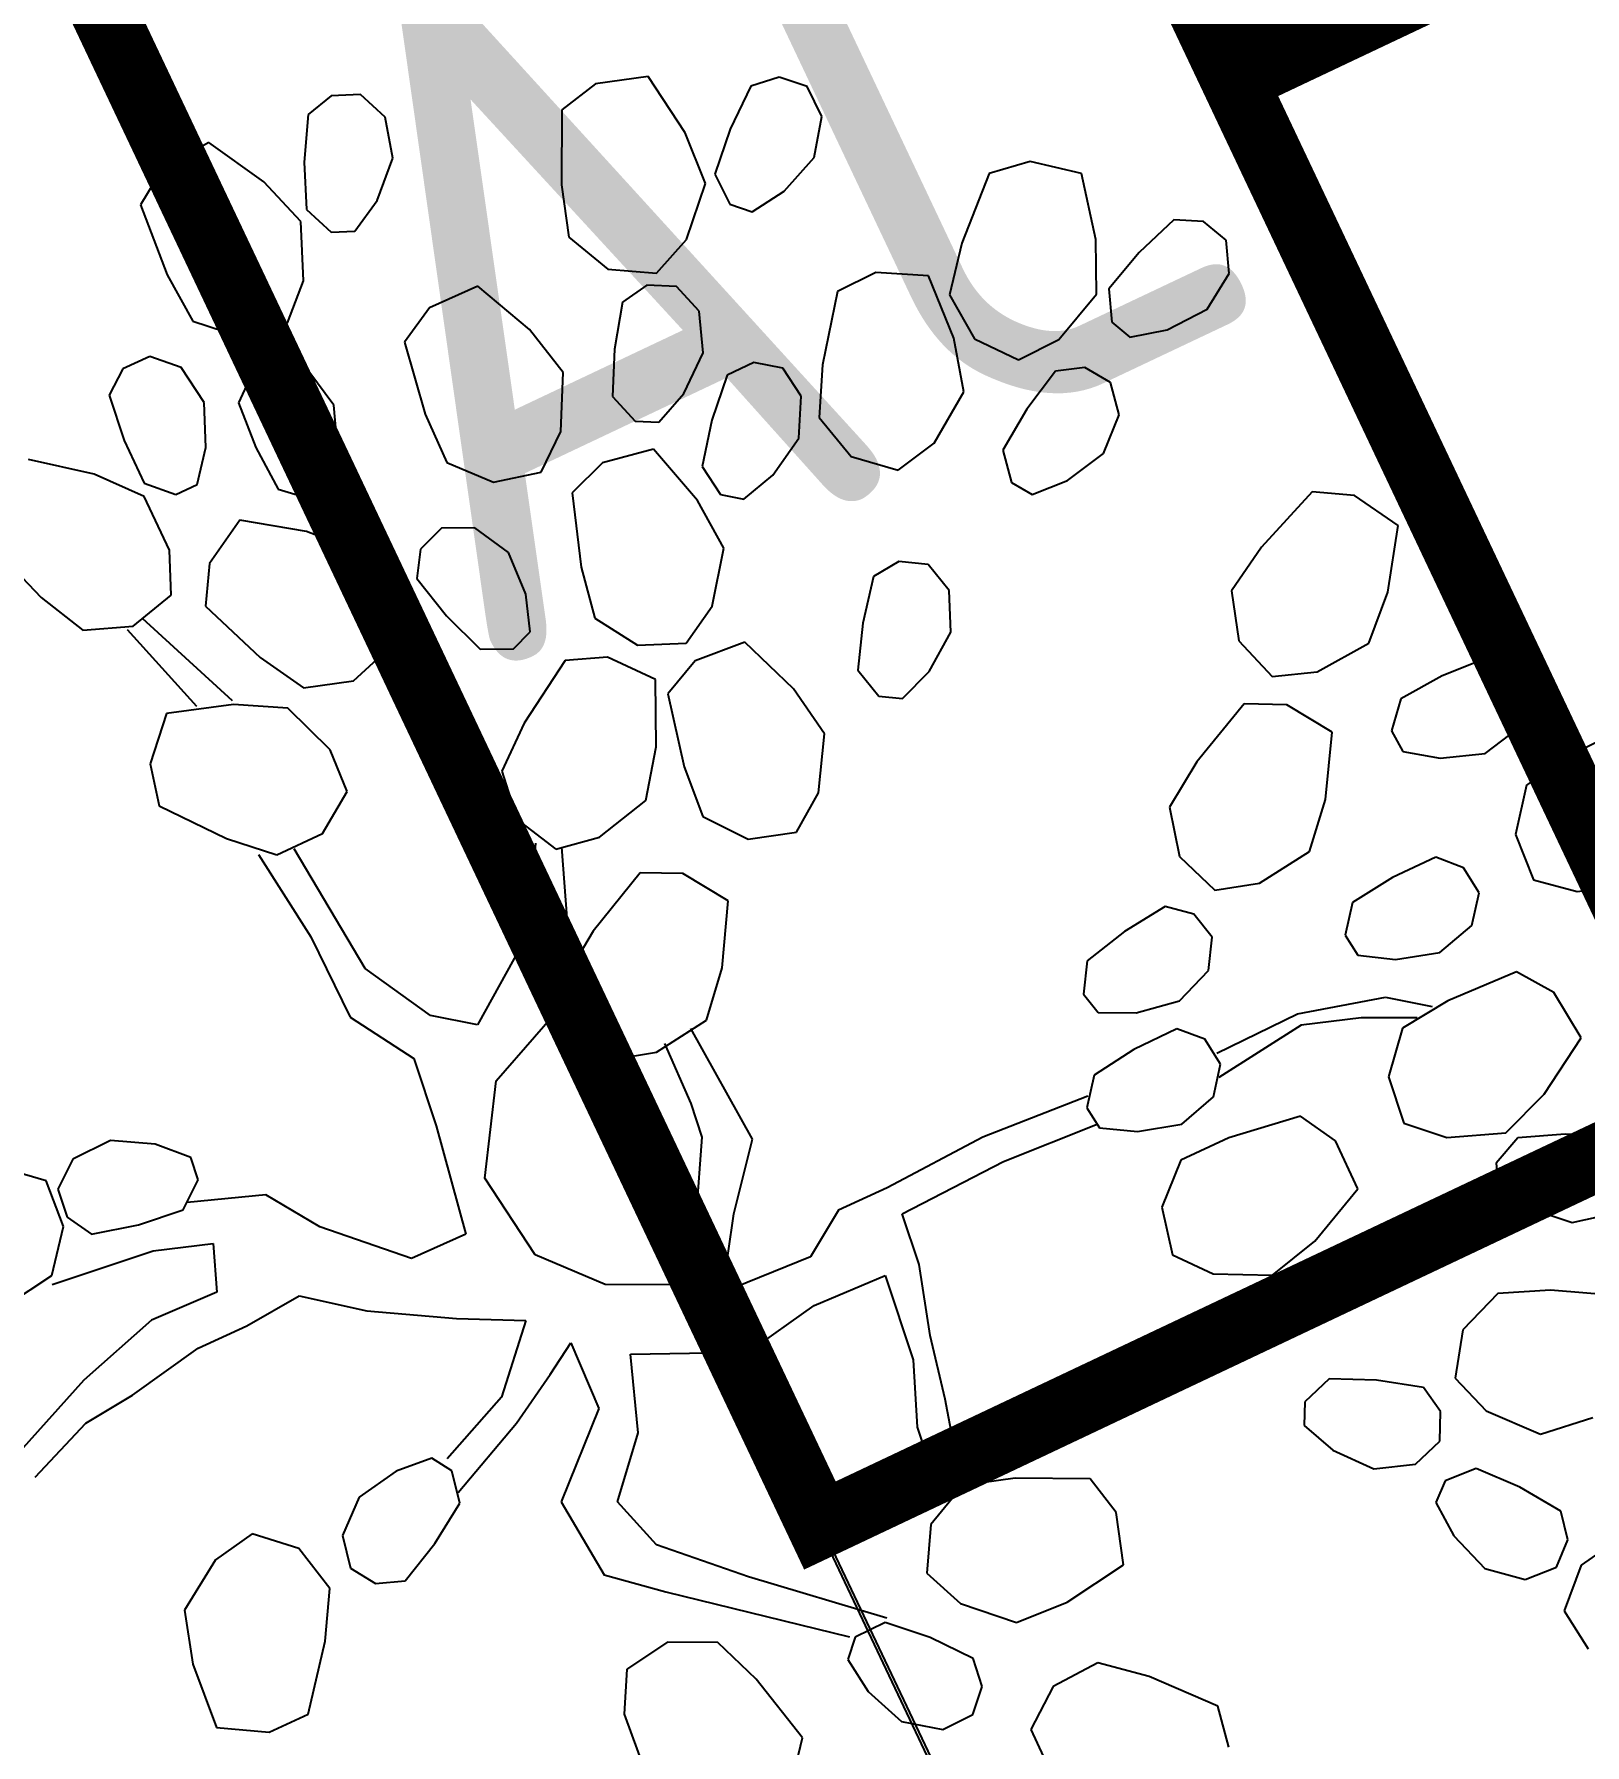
# Model space of a CAD drawing. Extents: x -809667 to 586099, y 3084146 to 3634412.
# Drawn here: x 381290.811 to 381291.748, y 3084300.678 to 3084301.712 of the extents above; entities that cross this region are included whole.
import ezdxf
from ezdxf.enums import TextEntityAlignment as Align

# ---------------------------------------------------------------- set-up
doc = ezdxf.new("R2010")
doc.units = 0
doc.header["$LTSCALE"] = 0.5
doc.header["$PDSIZE"] = 0.2
doc.layers.get('0').update_dxf_attribs({"linetype": 'CONTINUOUS'})
for name, color, linetype in [('EQUIP-箱柜', 3, 'CONTINUOUS'), ('WIRE-动力', 2, 'CONTINUOUS'), ('文字', 7, 'CONTINUOUS')]:
    doc.layers.add(name, color=color, linetype=linetype)
doc.styles.add('_TEL_ATTDEF', font='GBENOR', dxfattribs={"width": 0.8, "height": 3, "bigfont": 'GBCBIG'})
doc.styles.add('_TEL_DIM', font='SIMPLEX', dxfattribs={"width": 0.8, "height": 3.5, "bigfont": 'HZTXT'})

# ---------------------------------------------------------------- blocks, each defined once
blk = doc.blocks.new('紫薇')
at = {"color": 0}
for p, q in [((-76.82613555435091, 470.3658027416095), (-70.17897964641452, 482.3090796833858)), ((-70.17897964641452, 482.3090796833858), (-58.56272962223738, 485.6141877742484)), ((-58.56272962223738, 485.6141877742484), (-47.2853436646983, 481.2838832689449)), ((-21.42326032742858, 460.999291148968), (-5.144238645210862, 483.2220633896068)), ((-5.144238645210862, 483.2220633896068), (16.08761179354042, 479.2110519045964)), ((-47.2853436646983, 481.2838832689449), (-39.67039743904024, 463.3465304756537)), ((16.08761179354042, 479.2110519045964), (29.34938311949372, 467.9063562611118)), ((-74.51915320940316, 453.4312045825645), (-76.82613555435091, 470.3658027416095)), ((-39.67039743904024, 463.3465304756537), (-34.37870237790048, 444.7481514839455)), ((-30.7325297370553, 440.7595801567659), (-21.42326032742858, 460.999291148968)), ((29.34938311949372, 467.9063562611118), (27.99392400309443, 437.3647050680593)), ((-183.8517322102562, 452.2471866318956), (-162.6046768249944, 456.1768588395789)), ((-162.6046768249944, 456.1768588395789), (-146.1547162607312, 450.4262484600767)), ((-191.0036765793338, 425.6444077426568), (-183.8517322102562, 452.2471866318956)), ((-146.1547162607312, 450.4262484600767), (-136.3857272807509, 421.4573585735634)), ((-62.91916915681213, 439.1406891262159), (-74.51915320940316, 453.4312045825645)), ((-34.37870237790048, 444.7481514839455), (-41.02585940342396, 432.8048784742132)), ((-24.11791147012264, 417.5116083836183), (-30.7325297370553, 440.7595801567659)), ((-244.1650143852457, 427.9025964802131), (-234.5271265814081, 435.1807915037498)), ((-234.5271265814081, 435.1807915037498), (-222.4469909407198, 435.2167645031586)), ((-222.4469909407198, 435.2167645031586), (-208.8665458466858, 421.2415170157328)), ((-50.31885999254882, 430.1607918394729), (-62.91916915681213, 439.1406891262159)), ((27.99392400309443, 437.3647050680593), (23.99261562619358, 416.1222386313602)), ((-246.0488934116438, 414.3645927300677), (-244.1650143852457, 427.9025964802131)), ((-41.02585940342396, 432.8048784742132), (-50.31885999254882, 430.1607918394729)), ((-208.8665458466858, 421.2415170157328), (-197.2136777406558, 405.8106258353218)), ((-192.3728848574683, 403.4085433175787), (-191.0036765793338, 425.6444077426568)), ((-136.3857272807509, 421.4573585735634), (-132.4431722536683, 400.2039092322811)), ((-237.7802139855921, 399.4069283762947), (-246.0488934116438, 414.3645927300677)), ((-12.51792853605002, 403.2210968574509), (-24.11791147012264, 417.5116083836183)), ((23.99261562619358, 416.1222386313602), (7.390999815426767, 403.8596742236987)), ((-197.2136777406558, 405.8106258353218), (-199.0975592294708, 392.2726253448054)), ((34.47020547743887, 399.6066592065617), (45.22697879001498, 408.0398302366957)), ((45.22697879001498, 408.0398302366957), (57.21621464099735, 406.5840734420344)), ((57.21621464099735, 406.5840734420344), (65.93356820382178, 398.2211362784728)), ((-221.8012213809416, 390.2718171356246), (-237.7802139855921, 399.4069283762947)), ((-177.8068009559065, 384.1199309723452), (-192.3728848574683, 403.4085433175787)), ((-132.4431722536683, 400.2039092322811), (-143.493968761526, 382.772213104181)), ((7.390999815426767, 403.8596742236987), (-12.51792853605002, 403.2210968574509)), ((30.0329425772652, 383.1017059991136), (34.47020547743887, 399.6066592065617)), ((65.93356820382178, 398.2211362784728), (66.00065600778908, 378.7344349035993)), ((-199.0975592294708, 392.2726253448054), (-206.8078699456528, 386.4500689702109)), ((-105.2900863587856, 369.4774580737576), (-90.96337145101279, 393.006236047484)), ((-90.96337145101279, 393.006236047484), (-69.46700935531408, 390.8185196937993)), ((-206.8078699456528, 386.4500689702109), (-221.8012213809416, 390.2718171356246)), ((-161.8278108146042, 374.9848229931667), (-177.8068009559065, 384.1199309723452)), ((-69.46700935531408, 390.8185196937993), (-55.29041409119964, 380.6846720045432)), ((-14.49844749178737, 381.6149998893961), (-3.304517260752618, 389.4586260756478)), ((-3.304517260752618, 389.4586260756478), (8.589294435456395, 387.361426169984)), ((8.589294435456395, 387.361426169984), (16.84518652409315, 378.5426271026954)), ((-143.493968761526, 382.772213104181), (-161.8278108146042, 374.9848229931667)), ((-55.29041409119964, 380.6846720045432), (-54.03914132341743, 350.1385749811307)), ((-19.81524376478046, 365.3720180271193), (-14.49844749178737, 381.6149998893961)), ((16.84518652409315, 378.5426271026954), (15.86619715858251, 359.080417281948)), ((35.18706845212728, 365.4321432290599), (30.0329425772652, 383.1017059991136)), ((66.00065600778908, 378.7344349035993), (63.66989379748702, 359.538881114684)), ((81.91155225690454, 369.4980435194448), (105.5315966336057, 383.6737853558734)), ((-339.3020910555497, 358.8073815116659), (-320.9093632884324, 370.1470134044066)), ((-320.9093632884324, 370.1470134044066), (-303.4928718125448, 370.727140086703)), ((-303.4928718125448, 370.727140086703), (-283.9187908293679, 347.2434206074104)), ((-167.7692581275478, 367.2326741693541), (-156.4767930861562, 371.5153412586078)), ((-156.4767930861562, 371.5153412586078), (-144.8715091599151, 368.1614843541756)), ((-173.3748178826645, 354.7665502494201), (-167.7692581275478, 367.2326741693541)), ((-144.8715091599151, 368.1614843541756), (-135.7561841830611, 350.9380444576964)), ((-112.8413196848705, 348.5182769531384), (-105.2900863587856, 369.4774580737576)), ((-15.61699080653489, 347.45127211418), (-19.81524376478046, 365.3720180271193)), ((43.32173170894384, 352.2703196471557), (35.18706845212728, 365.4321432290599)), ((65.48505007382482, 354.4488434074447), (81.91155225690454, 369.4980435194448)), ((-336.3610483948141, 331.4174486706033), (-339.3020910555497, 358.8073815116659)), ((15.86619715858251, 359.080417281948), (12.50844241119921, 340.0376438284293)), ((63.66989379748702, 359.538881114684), (52.91312097758055, 351.1057141413912)), ((131.3923153551295, 356.1855323286727), (118.3047832641751, 328.5568112088367)), ((-169.6335848467425, 338.0900410888717), (-173.3748178826645, 354.7665502494201)), ((-135.7561841830611, 350.9380444576964), (-128.8993529807776, 332.8580664815381)), ((-54.03914132341743, 350.1385749811307), (-56.21628547739238, 328.6324620740488)), ((52.91312097758055, 351.1057141413912), (43.32173170894384, 352.2703196471557)), ((62.57159755751491, 330.4544032001868), (65.48505007382482, 354.4488434074447)), ((-283.9187908293679, 347.2434206074104), (-272.5648363009095, 328.8493844652548)), ((-266.8709667399526, 338.9394536176696), (-246.8202009098604, 346.9921845709905)), ((-246.8202009098604, 346.9921845709905), (-229.5580153660849, 344.607300392352)), ((-229.5580153660849, 344.607300392352), (-214.2545892521739, 318.1415701722726)), ((-104.2702814061195, 325.9183063944802), (-112.8413196848705, 348.5182769531384)), ((-8.200537050142884, 333.8717816965654), (-15.61699080653489, 347.45127211418)), ((-268.6222744490951, 311.4477989887819), (-266.8709667399526, 338.9394536176696)), ((-156.858377774246, 324.8396619902924), (-169.6335848467425, 338.0900410888717)), ((12.50844241119921, 340.0376438284293), (1.314512889832258, 332.1940216692165)), ((-380.3903960091993, 324.5873781023547), (-369.1389999436215, 328.9847702505067)), ((-369.1389999436215, 328.9847702505067), (-351.4271703427657, 320.8590626837686)), ((-329.6052763769403, 310.1885075187311), (-336.3610483948141, 331.4174486706033)), ((-272.5648363009095, 328.8493844652548), (-276.57234220393, 308.6028037695214)), ((-128.8993529807776, 332.8580664815381), (-134.5049141841009, 320.3919463837519)), ((-56.21628547739238, 328.6324620740488), (-71.71291931346059, 315.0002035247162)), ((1.314512889832258, 332.1940216692165), (-8.200537050142884, 333.8717816965654)), ((7.087705814279616, 320.0177932968363), (31.43460488505661, 332.9052545903251)), ((31.43460488505661, 332.9052545903251), (48.78583101835102, 320.0283513208851)), ((67.72572392597795, 312.7848444869742), (62.57159755751491, 330.4544032001868)), ((118.3047832641751, 328.5568112088367), (106.3826288459823, 310.5258632833138)), ((-386.7482714392245, 314.3190567130223), (-380.3903960091993, 324.5873781023547)), ((-201.9994309814647, 308.6403807112947), (-198.4661686588079, 321.8442666204646)), ((-198.4661686588079, 321.8442666204646), (-188.0069261863828, 327.8829130781814)), ((-188.0069261863828, 327.8829130781814), (-176.0139311570674, 326.4341062000021)), ((-176.0139311570674, 326.4341062000021), (-164.2538131903857, 310.8959062816575)), ((-143.5388867715374, 316.9658125033602), (-156.858377774246, 324.8396619902924)), ((-91.49507578276098, 312.6679311161861), (-104.2702814061195, 325.9183063944802)), ((-383.6144452830777, 301.0147085757926), (-386.7482714392245, 314.3190567130223)), ((-351.4271703427657, 320.8590626837686), (-334.9869135990739, 310.6796866720542)), ((-214.2545892521739, 318.1415701722726), (-206.1879656529054, 298.0870835715905)), ((-134.5049141841009, 320.3919463837519), (-143.5388867715374, 316.9658125033602)), ((-71.71291931346059, 315.0002035247162), (-91.49507578276098, 312.6679311161861)), ((-10.12290578149259, 305.8720078309998), (7.087705814279616, 320.0177932968363)), ((48.78583101835102, 320.0283513208851), (55.78256525378674, 304.0685132155195)), ((-334.9869135990739, 310.6796866720542), (-331.8530909176916, 297.3753406861797)), ((-309.0549571858719, 297.464288582094), (-329.6052763769403, 310.1885075187311)), ((-276.57234220393, 308.6028037695214), (-290.855010997504, 294.7183311013505)), ((-265.5683423643932, 289.3801326686516), (-268.6222744490951, 311.4477989887819)), ((-195.6315457364544, 292.7799639487639), (-201.9994309814647, 308.6403807112947)), ((-164.2538131903857, 310.8959062816575), (-154.5855437256396, 294.149972348474)), ((-138.0354296527803, 307.1915723523125), (-116.4665054176003, 308.4804453300312)), ((-116.4665054176003, 308.4804453300312), (-100.8479098500684, 300.751914110966)), ((57.57177859265357, 263.8888908075169), (81.74245021026582, 307.3671524031088)), ((86.3258146038279, 305.656742640771), (67.72572392597795, 312.7848444869742)), ((106.3826288459823, 310.5258632833138), (86.3258146038279, 305.656742640771)), ((-370.5007997509092, 290.0540934810415), (-383.6144452830777, 301.0147085757926)), ((-148.4023359529674, 281.669319187291), (-138.0354296527803, 307.1915723523125)), ((-100.8479098500684, 300.751914110966), (-94.71290218830109, 270.8020992884412)), ((-58.61885228008032, 299.7320760348812), (-45.61028755735606, 303.927763058804)), ((-45.61028755735606, 303.927763058804), (-34.86304506659508, 298.4179733181372)), ((-14.32009886112064, 282.0685430252925), (-10.12290578149259, 305.8720078309998)), ((55.78256525378674, 304.0685132155195), (41.23088390100747, 277.1821170868352)), ((72.0741807455197, 266.3043487975374), (88.99365128669888, 304.9516914514825)), ((-331.8530909176916, 297.3753406861797), (-336.939391573891, 289.1606830721721)), ((-290.855010997504, 294.7183311013505), (-309.0549571858719, 297.464288582094)), ((-206.1879656529054, 298.0870835715905), (-213.5743270264938, 278.8146732645109)), ((-154.5855437256396, 294.149972348474), (-158.1188080925494, 280.9460899783298)), ((-68.4871411640197, 285.7778774937615), (-58.61885228008032, 299.7320760348812)), ((-34.86304506659508, 298.4179733181372), (-29.57332575693727, 287.5575018385425)), ((-352.3008500877768, 287.3081338508055), (-370.5007997509092, 290.0540934810415)), ((-336.939391573891, 289.1606830721721), (-352.3008500877768, 287.3081338508055)), ((-247.476334867999, 273.3520126538351), (-265.5683423643932, 289.3801326686516)), ((-180.8962639570236, 281.7504611080512), (-195.6315457364544, 292.7799639487639)), ((-29.57332575693727, 287.5575018385425), (-36.24540842138231, 269.2485055746511)), ((-323.59782031551, 274.1657094759867), (-315.5890937345102, 283.2056930316612)), ((-315.5890937345102, 283.2056930316612), (-303.7545101335272, 285.6292445855215)), ((-303.7545101335272, 285.6292445855215), (-287.679159084335, 274.6147486837581)), ((-166.4862025836483, 276.1151725174859), (-180.8962639570236, 281.7504611080512)), ((-158.1188080925494, 280.9460899783298), (-166.4862025836483, 276.1151725174859)), ((-152.4936937009916, 259.7702509472147), (-148.4023359529674, 281.669319187291)), ((-69.75763739272952, 267.4158432567492), (-68.4871411640197, 285.7778774937615)), ((-10.12184519320726, 264.1478011356667), (-14.32009886112064, 282.0685430252925)), ((-322.7680003270507, 260.5224714251235), (-323.59782031551, 274.1657094759867)), ((-287.679159084335, 274.6147486837581), (-273.2055518645793, 261.7922515878454)), ((-230.0066956402734, 267.5563221024349), (-247.476334867999, 273.3520126538351)), ((-213.5743270264938, 278.8146732645109), (-230.0066956402734, 267.5563221024349)), ((41.23088390100747, 277.1821170868352), (28.35807629674673, 259.8171041766182)), ((-94.71290218830109, 270.8020992884412), (-93.41202977951616, 249.2252464136109)), ((-66.67330093495548, 252.2536133779213), (-69.75763739272952, 267.4158432567492)), ((-36.24540842138231, 269.2485055746511), (-45.06694355700165, 252.0414647022262)), ((57.67293766606599, 262.3285336820409), (84.73681822419167, 267.4670667489991)), ((84.73681822419167, 267.4670667489991), (97.52164419554174, 250.0478844745085)), ((-311.7053427565843, 247.4947935873643), (-322.7680003270507, 260.5224714251235)), ((-273.2055518645793, 261.7922515878454), (-272.3757349345833, 248.1490162471309)), ((-140.4083578921854, 238.8378352997825), (-152.4936937009916, 259.7702509472147)), ((8.068818562664092, 256.0315851913765), (-10.12184519320726, 264.1478011356667)), ((28.35807629674673, 259.8171041766182), (8.068818562664092, 256.0315851913765)), ((37.05740179214627, 253.8841225961223), (57.67293766606599, 262.3285336820409)), ((-58.07550641521811, 247.8457813160494), (-66.67330093495548, 252.2536133779213)), ((-45.06694355700165, 252.0414647022262), (-58.07550641521811, 247.8457813160494)), ((26.03048380464315, 232.3753233244643), (37.05740179214627, 253.8841225961223)), ((-294.2357004685327, 241.6991003258154), (-311.7053427565843, 247.4947935873643)), ((-272.3757349345833, 248.1490162471309), (-278.7827165927738, 240.9170289607719)), ((-93.41202977951616, 249.2252464136109), (-106.5212182225659, 233.2836871491745)), ((97.52164419554174, 250.0478844745085), (99.50328829605132, 232.7347735771909)), ((-278.7827165927738, 240.9170289607719), (-294.2357004685327, 241.6991003258154)), ((-125.6730781560764, 227.8083359980956), (-140.4083578921854, 238.8378352997825)), ((-229.5332393599674, 227.1382257761434), (-218.5247161881998, 232.1054605925456)), ((-218.5247161881998, 232.1054605925456), (-206.7355716275051, 229.4697364708409)), ((-106.5212182225659, 233.2836871491745), (-125.6730781560764, 227.8083359980956)), ((-109.1079939492047, 217.6772788548842), (-93.41371097508818, 232.5288500888273)), ((-93.41371097508818, 232.5288500888273), (-76.48136852309108, 236.6478914050385)), ((-76.48136852309108, 236.6478914050385), (-52.53031011484563, 217.6485090991482)), ((24.75998944044113, 214.0132927233353), (26.03048380464315, 232.3753233244643)), ((99.50328829605132, 232.7347735771909), (77.6731929378584, 211.3320479663089)), ((-234.3636265955865, 214.3517522634938), (-229.5332393599674, 227.1382257761434)), ((-206.7355716275051, 229.4697364708409), (-196.5809974335134, 212.8378197373822)), ((-161.2672714358196, 196.2742251371965), (-148.4106848333031, 220.6374419583008)), ((-148.4106848333031, 220.6374419583008), (-126.8206111220643, 219.7723388960585)), ((-126.8206111220643, 219.7723388960585), (-112.0491410754621, 210.5271025570109)), ((-100.6441168058664, 191.4623797191307), (-109.1079939492047, 217.6772788548842)), ((-52.53031011484563, 217.6485090991482), (-37.6644503492862, 201.9558655200526)), ((-229.6065723448992, 197.9361128518358), (-234.3636265955865, 214.3517522634938)), ((-196.5809974335134, 212.8378197373822), (-188.6281283535063, 195.2124513396993)), ((-112.0491410754621, 210.5271025570109), (-108.9266582122073, 180.1152655901387)), ((39.75019639823586, 200.8958652121946), (24.75998944044113, 214.0132927233353)), ((77.6731929378584, 211.3320479663089), (60.25386064685881, 198.5328405061737)), ((-403.6075854990631, 198.923899221234), (-387.5767567930743, 205.7564136413857)), ((-387.5767567930743, 205.7564136413857), (-360.841171907261, 190.9294710131362)), ((-416.6619458459318, 181.7057877657935), (-403.6075854990631, 198.923899221234)), ((-216.042697337456, 185.4942578142509), (-229.6065723448992, 197.9361128518358)), ((-167.5187413757667, 174.8913459675387), (-161.2672714358196, 196.2742251371965)), ((-37.6644503492862, 201.9558655200526), (-37.45963453687727, 181.3174987277016)), ((60.25386064685881, 198.5328405061737), (39.75019639823586, 200.8958652121946)), ((40.65231213904917, 143.1159439021721), (52.73764590360224, 198.6714984113351)), ((67.24004805646837, 201.0869564032182), (57.57177859265357, 162.4396137474105)), ((-360.841171907261, 190.9294710131362), (-343.6092323521152, 177.8790645739064)), ((-188.6281283535063, 195.2124513396993), (-193.4585172701627, 182.4259815523401)), ((-89.70182894542813, 172.0568461166695), (-100.6441168058664, 191.4623797191307)), ((-404.0251202629879, 157.2278631767258), (-416.6619458459318, 181.7057877657935)), ((-202.2653363468125, 178.4521934567019), (-216.042697337456, 185.4942578142509)), ((-193.4585172701627, 182.4259815523401), (-202.2653363468125, 178.4521934567019)), ((-343.6092323521152, 177.8790645739064), (-340.0322117703035, 157.5520122265443)), ((-157.5776558648795, 152.8596373340115), (-167.5187413757667, 174.8913459675387)), ((-108.9266582122073, 180.1152655901387), (-109.7806109068915, 158.5161078805104)), ((-37.45963453687727, 181.3174987277016), (-48.61132253613323, 164.8125581359491)), ((-66.98882718756795, 163.7899895468727), (-89.70182894542813, 172.0568461166695)), ((-41.52796809002757, 169.6859906809404), (-27.02556593716145, 135.8695669686422)), ((-48.61132253613323, 164.8125581359491), (-66.98882718756795, 163.7899895468727)), ((-36.69383540190756, 106.8840592382476), (-51.19623755477369, 164.8550717392936)), ((57.57177859265357, 162.4396137474105), (52.73764590360224, 126.2077290834859)), ((-390.0567723950371, 139.8729314329103), (-404.0251202629879, 157.2278631767258)), ((-340.0322117703035, 157.5520122265443), (-348.3347537415102, 139.4456319706514)), ((-109.7806109068915, 158.5161078805104), (-124.411923575215, 143.9590194681659)), ((-144.0137825384736, 140.4177860198542), (-157.5776558648795, 152.8596373340115)), ((-366.2976523935795, 135.4315821779892), (-390.0567723950371, 139.8729314329103)), ((-124.411923575215, 143.9590194681659), (-144.0137825384736, 140.4177860198542)), ((-94.64350673276931, 138.9528410220519), (-78.2054289681837, 144.737330772914)), ((-78.2054289681837, 144.737330772914), (-52.48166116606444, 128.2171159749851)), ((21.31577321048826, 116.5458941617981), (40.65231213904917, 143.1159439021721)), ((-348.3347537415102, 139.4456319706514), (-366.2976523935795, 135.4315821779892)), ((-108.7810623226687, 122.6124246204272), (-94.64350673276931, 138.9528410220519)), ((-27.02556593716145, 135.8695669686422), (4.396306755952537, 106.8840592382476)), ((-364.4196800515056, 110.0649350276217), (-350.4078992996365, 126.5133296707645)), ((-350.4078992996365, 126.5133296707645), (-334.0146821532398, 132.4237572262064)), ((-334.0146821532398, 132.4237572262064), (-308.1649331897497, 116.1013736566529)), ((-52.48166116606444, 128.2171159749851), (-36.12719046883285, 114.0826143110171)), ((52.73764590360224, 126.2077290834859), (33.40111106261611, 102.0531402947381)), ((-442.6139540327713, 110.7991854036227), (-433.7108609257266, 118.9641045248136)), ((-433.7108609257266, 118.9641045248136), (-414.2597275506705, 117.7853587111458)), ((-97.7490830309689, 97.3705232301727), (-108.7810623226687, 122.6124246204272)), ((-414.2597275506705, 117.7853587111458), (-395.2524299426004, 114.2322790054604)), ((-395.2524299426004, 114.2322790054604), (-387.5241432087496, 102.9584131715819)), ((-308.1649331897497, 116.1013736566529), (-291.7025080909953, 102.0927545623854)), ((-36.12719046883285, 114.0826143110171), (-33.86847469303757, 93.56719726789743)), ((4.396306755952537, 106.8840592382476), (21.31577321048826, 116.5458941617981)), ((191.5703791044652, 101.959845087491), (206.7185329897329, 112.4150714175776)), ((-444.8331507826224, 98.92753135133535), (-442.6139540327713, 110.7991854036227)), ((-353.1943770702928, 84.9084105072543), (-364.4196800515056, 110.0649350276217)), ((4.396306755952537, 82.729467487894), (-36.69383540190756, 106.8840592382476)), ((144.5861915107816, 102.0531402947381), (161.5056620510295, 109.2995172282681)), ((161.5056620510295, 109.2995172282681), (178.4251285046339, 106.8840592382476)), ((178.4251285046339, 106.8840592382476), (188.09339796938, 97.2222213530913)), ((-437.104860031046, 87.65366476494819), (-444.8331507826224, 98.92753135133535)), ((-387.5241432087496, 102.9584131715819), (-389.2995007168502, 93.46108934748918)), ((-291.7025080909953, 102.0927545623854), (-289.2864706246182, 81.59526943881065)), ((33.40111106261611, 102.0531402947381), (33.40111106261611, 73.06763256434351)), ((132.5008577452973, 92.39130537305027), (144.5861915107816, 102.0531402947381)), ((190.6610024739057, 82.06144707929343), (191.5703791044652, 101.959845087491)), ((-389.2995007168502, 93.46108934748918), (-402.9544162172824, 86.18443977553397)), ((-84.92900266405195, 79.15092012379318), (-97.7490830309689, 97.3705232301727)), ((-33.86847469303757, 93.56719726789743), (-43.32138605695218, 76.03392387460917)), ((132.5008577452973, 82.72947044949979), (132.5008577452973, 92.39130537305027)), ((188.09339796938, 97.2222213530913), (188.09339796938, 85.1449284395203)), ((-420.9173188870773, 82.17039073538035), (-437.104860031046, 87.65366476494819)), ((-402.9544162172824, 86.18443977553397), (-420.9173188870773, 82.17039073538035)), ((-340.2348986128345, 66.78769539762288), (-353.1943770702928, 84.9084105072543)), ((188.09339796938, 85.1449284395203), (180.842196892947, 75.48309351596981)), ((-289.2864706246182, 81.59526943881065), (-298.6045937659219, 63.98999209795147)), ((-87.452242936939, 27.17391297686845), (-77.7839734731242, 77.89855150599033)), ((-61.5057538067922, 73.18662809487432), (-84.92900266405195, 79.15092012379318)), ((21.31577321048826, 46.49758578557521), (4.396306755952537, 82.729467487894)), ((142.1691231224686, 73.06763256434351), (132.5008577452973, 82.72947044949979)), ((201.5973409255967, 64.55771505925804), (190.6610024739057, 82.06144707929343)), ((-483.9970516460016, 74.67645559739321), (-453.7107517430559, 70.5087505793199)), ((-453.7107517430559, 70.5087505793199), (-432.9280960829929, 64.56450354959816)), ((-65.69863970763981, 75.48309055436403), (-68.11570400837809, 48.91304377559572)), ((-43.32138605695218, 76.03392387460917), (-61.5057538067922, 73.18662809487432)), ((33.40111106261611, 73.06763256434351), (35.81817536335438, 27.17391297686845)), ((108.3301902152598, 68.23671658430248), (139.7520588217303, 75.48309055436403)), ((161.5056620510295, 73.06763256434351), (142.1691231224686, 73.06763256434351)), ((180.842196892947, 75.48309351596981), (161.5056620510295, 73.06763256434351)), ((-432.9280960829929, 64.56450354959816), (-422.2496454669163, 46.90226060431451)), ((-316.7665827842429, 61.00327506195754), (-340.2348986128345, 66.78769539762288)), ((-298.6045937659219, 63.98999209795147), (-316.7665827842429, 61.00327506195754)), ((-287.37996932026, 57.44102116022259), (-277.2615270121023, 64.04011930990964)), ((-277.2615270121023, 64.04011930990964), (-258.2649916084483, 59.69642572384328)), ((91.41071967408061, 48.91304377559572), (108.3301902152598, 68.23671658430248)), ((222.4649403057992, 58.91890799347311), (201.5973409255967, 64.55771505925804)), ((-291.5106467744336, 46.09207812976092), (-287.37996932026, 57.44102116022259)), ((-258.2649916084483, 59.69642572384328), (-240.094588666223, 53.08293990883976)), ((159.0885977502912, 60.99033965077251), (134.917926132679, 56.1594207091257)), ((134.917926132679, 56.1594207091257), (139.7520588217303, 36.83574790041894)), ((202.5958042098209, 60.99033965077251), (159.0885977502912, 60.99033965077251)), ((-240.094588666223, 53.08293990883976), (-234.3139342134818, 40.6970406351611)), ((-68.11570400837809, 48.91304377559572), (-68.11570400837809, 34.42028991039842)), ((59.98884698003531, 24.75845498684794), (91.41071967408061, 48.91304377559572)), ((-422.2496454669163, 46.90226060431451), (-423.4507563170046, 27.01933974493295)), ((-397.8208347819746, 40.70876488741487), (-388.4681119872257, 48.35451844427735)), ((-388.4681119872257, 48.35451844427735), (-369.1154040629044, 46.07225480955094)), ((-369.1154040629044, 46.07225480955094), (-350.3407498132437, 41.4447181513533)), ((-285.7299884809181, 33.7061774590984), (-291.5106467744336, 46.09207812976092)), ((11.6475078323856, 10.26570112165064), (21.31577321048826, 46.49758578557521)), ((-400.7111201584339, 28.98241615574807), (-397.8208347819746, 40.70876488741487)), ((-350.3407498132437, 41.4447181513533), (-343.2656558081508, 29.74986836407334)), ((-234.3139342134818, 40.6970406351611), (-237.6184763787314, 31.61788565386087)), ((139.7520588217303, 36.83574790041894), (168.7568631274626, 34.42028991039842)), ((-393.6360221849754, 17.2875653905794), (-400.7111201584339, 28.98241615574807)), ((-343.2656558081508, 29.74986836407334), (-345.5778842512518, 20.3687888039276)), ((-270.657025994733, 25.64959106873721), (-285.7299884809181, 33.7061774590984)), ((-237.6184763787314, 31.61788565386087), (-252.279517502524, 26.67215826082975)), ((-68.11570400837809, 34.42028991039842), (-56.03037024382502, 5.434782178141177)), ((168.7568631274626, 34.42028991039842), (202.5958042098209, 19.92753604520112)), ((-423.4507563170046, 27.01933974493295), (-438.7506184345111, 16.78740234766155)), ((-252.279517502524, 26.67215826082975), (-270.657025994733, 25.64959106873721)), ((-70.53277239669114, 0.6038632364943624), (-87.452242936939, 27.17391297686845)), ((35.81817536335438, 27.17391297686845), (59.98884698003531, 24.75845498684794)), ((108.3301902152598, 24.75845498684794), (84.15951859764755, 10.26570112165064)), ((132.5008577452973, 19.92753604520112), (108.3301902152598, 24.75845498684794)), ((-438.7506184345111, 16.78740234766155), (-462.5097384359688, 12.34605309274048)), ((-377.7862616097555, 10.8932028664276), (-393.6360221849754, 17.2875653905794)), ((-345.5778842512518, 20.3687888039276), (-359.6242686240003, 13.87991892267019)), ((-275.4668412618339, 7.583025715313852), (-266.0557377580553, 15.15680297557265)), ((-266.0557377580553, 15.15680297557265), (-246.721108189784, 12.72613830212504)), ((154.2544609745964, 17.51207805331796), (132.5008577452973, 19.92753604520112)), ((185.6763336686417, 7.850240170024335), (154.2544609745964, 17.51207805331796)), ((202.5958042098209, 19.92753604520112), (236.4347412036732, 0.6038632364943624)), ((-359.6242686240003, 13.87991892267019), (-377.7862616097555, 10.8932028664276)), ((-278.4470026325434, -4.120804526843131), (-275.4668412618339, 7.583025715313852)), ((-246.721108189784, 12.72613830212504), (-227.982507519424, 7.95470427442342)), ((-227.982507519424, 7.95470427442342), (-220.997341118753, -3.794079366140068)), ((-11.6475078323856, -10.26570112165064), (11.6475078323856, 10.26570112165064)), ((84.15951859764755, 10.26570112165064), (50.32057751622051, -4.227052743546665)), ((207.4299368979409, 3.019324188120663), (185.6763336686417, 7.850240170024335)), ((-350.912550078705, 0.6038632364943624), (-367.8320206198841, -9.057971687056124)), ((-314.6565446965396, 5.434782178141177), (-350.912550078705, 0.6038632364943624)), ((-338.8272163132206, -4.227052743546665), (-314.6565446965396, 0.6038632364943624)), ((-278.400539313443, 0.6038632364943624), (-314.6565446965396, 5.434782178141177)), ((-314.6565446965396, 0.6038632364943624), (-275.9834709260613, -9.057971687056124)), ((-222.8079950027168, 0.6038632364943624), (-176.8837242433801, -1.811594753526151)), ((-56.03037024382502, -28.38164153229445), (-70.53277239669114, 0.6038632364943624)), ((-56.03037024382502, 5.434782178141177), (-43.94503647834063, -21.13526460062712)), ((234.0176728162915, -11.47342967707664), (207.4299368979409, 3.019324188120663)), ((-416.7767438646406, -19.31827289890498), (-405.0079836035147, -6.466541334055364)), ((-405.0079836035147, -6.466541334055364), (-374.5337777538225, -8.906316884793341)), ((-360.5808195434511, -11.47342967707664), (-338.8272163132206, -4.227052743546665)), ((-271.4618322700262, -15.86958917696029), (-278.4470026325434, -4.120804526843131)), ((-220.997341118753, -3.794079366140068), (-223.3814703617245, -13.15714413393289)), ((-176.8837242433801, -1.811594753526151), (-133.3765177838504, -9.057971687056124)), ((50.32057751622051, -4.227052743546665), (23.73284159786999, -13.88888766709715)), ((-374.5337777538225, -8.906316884793341), (-353.4468943523243, -13.6598626608029)), ((-353.4468943523243, -13.6598626608029), (-341.7819431144744, -30.68669577967376)), ((-223.3814703617245, -13.15714413393289), (-237.4772220524028, -19.53806339111179)), ((-181.7178569315001, -13.88888766709715), (-222.8079950027168, -11.47342967707664)), ((-135.7935820845887, -21.13526460062712), (-181.7178569315001, -13.88888766709715)), ((-133.3765177838504, -9.057971687056124), (-111.6229104679078, -11.47342967707664)), ((-111.6229104679078, -11.47342967707664), (-94.70344401337206, -25.96618354227394)), ((-43.94503647834063, -21.13526460062712), (-11.6475078323856, -10.26570112165064)), ((23.73284159786999, -13.88888766709715), (43.06937643978745, -40.45893740747124)), ((-421.5396094266325, -40.39420224633068), (-416.7767438646406, -19.31827289890498)), ((-255.6615937631577, -22.38535816315562), (-271.4618322700262, -15.86958917696029)), ((-237.4772220524028, -19.53806339111179), (-255.6615937631577, -22.38535816315562)), ((-135.7935820845887, -42.8743953993544), (-135.7935820845887, -21.13526460062712)), ((-94.70344401337206, -25.96618354227394), (-56.03037024382502, -28.38164153229445)), ((-341.7819431144744, -30.68669577967376), (-341.8511510668322, -50.60574242752045)), ((-313.0313962437212, -48.68119016941637), (-302.7081381222233, -34.64192152675241)), ((-302.7081381222233, -34.64192152675241), (-272.1479953834787, -33.80084918159992)), ((-272.1479953834787, -33.80084918159992), (-250.6730492627248, -36.26652112882584)), ((9.230439445003867, -28.38164153229445), (6.813371056690812, -57.3671492645517)), ((21.31577321048826, -38.04347941745073), (9.230439445003867, -28.38164153229445)), ((-399.9092773897573, -57.45254005957395), (-421.5396094266325, -40.39420224633068)), ((-250.6730492627248, -36.26652112882584), (-237.2500647883862, -51.94477425795048)), ((-12.52316378429532, -40.45893740747124), (-58.44743863120675, -54.95169127453119)), ((-5.271962707862258, -71.859903129749), (-12.52316378429532, -40.45893740747124)), ((40.65231213904917, -52.53623328264803), (21.31577321048826, -38.04347941745073)), ((43.06937643978745, -40.45893740747124), (72.0741807455197, -57.3671492645517)), ((-315.5075085312128, -70.14624442439526), (-313.0313962437212, -48.68119016941637)), ((-130.9594493964687, -71.859903129749), (-135.7935820845887, -42.8743953993544)), ((-121.2911799317226, -42.8743953993544), (-121.2911799317226, -79.10628006327897)), ((-89.86930723767728, -45.2898563509807), (-121.2911799317226, -42.8743953993544)), ((-58.44743863120675, -54.95169127453119), (-89.86930723767728, -45.2898563509807)), ((-341.8511510668322, -50.60574242752045), (-356.5447970665991, -61.6906461706385)), ((-237.2500647883862, -51.94477425795048), (-235.1835821010172, -71.75645915511996)), ((72.0741807455197, -71.859903129749), (40.65231213904917, -52.53623328264803)), ((71.6946700932458, -62.60843380261213), (77.90517786890268, -55.20703884866089)), ((77.90517786890268, -55.20703884866089), (93.37358841858804, -55.57394669856876)), ((93.37358841858804, -55.57394669856876), (110.9925361145288, -60.8985259430483)), ((-380.0131128951907, -67.4750665044412), (-399.9092773897573, -57.45254005957395)), ((-356.5447970665991, -61.6906461706385), (-380.0131128951907, -67.4750665044412)), ((6.813371056690812, -57.3671492645517), (33.40111106261611, -88.7681179465726)), ((72.89048138167709, -76.22447221446782), (71.6946700932458, -62.60843380261213)), ((110.9925361145288, -60.8985259430483), (122.4009729037061, -73.62449751328677)), ((141.0632468052208, -73.04816082585603), (157.1874278746545, -61.35269187297672)), ((157.1874278746545, -61.35269187297672), (174.8063724394888, -66.67726848926395)), ((174.8063724394888, -66.67726848926395), (193.3221811186522, -82.21387672331184)), ((-421.0999644296244, -82.57756373751909), (-402.9033717894927, -75.60475601162761)), ((-402.9033717894927, -75.60475601162761), (-384.128717539832, -70.97721935156733)), ((-384.128717539832, -70.97721935156733), (-372.429165231064, -78.04453443642706)), ((-292.1731901261955, -84.78754687588662), (-315.5075085312128, -70.14624442439526)), ((-235.1835821010172, -71.75645915511996), (-248.6042729988694, -84.35262442845851)), ((-128.5423810081556, -98.42995287012309), (-130.9594493964687, -71.859903129749)), ((11.6475078323856, -96.01449191849679), (-5.271962707862258, -71.859903129749)), ((87.70312957651913, -88.65375985298306), (72.89048138167709, -76.22447221446782)), ((122.4009729037061, -73.62449751328677), (123.5967873223126, -87.24053855333477)), ((134.1969735454768, -92.51193293835968), (141.0632468052208, -73.04816082585603)), ((-372.429165231064, -78.04453443642706), (-370.1169367879629, -87.42561399657279)), ((-121.2911799317226, -79.10628006327897), (-114.0399788552895, -105.6763298036531)), ((193.3221811186522, -82.21387672331184), (196.9674848914146, -104.1915963133797)), ((-370.1169367879629, -87.42561399657279), (-379.5388642754406, -99.6989032337442)), ((-271.3172747567296, -92.61948099825531), (-292.1731901261955, -84.78754687588662)), ((-248.6042729988694, -84.35262442845851), (-271.3172747567296, -92.61948099825531)), ((33.40111106261611, -88.7681179465726), (26.14990998618305, -122.5845416588709)), ((104.0684030130506, -99.2326944237575), (87.70312957651913, -88.65375985298306)), ((123.5967873223126, -87.24053855333477), (115.8336530793458, -96.49228167813271)), ((1.979238368570805, -117.7536227172241), (11.6475078323856, -96.01449191849679)), ((115.8336530793458, -96.49228167813271), (104.0684030130506, -99.2326944237575)), ((142.7991120619699, -112.3426177976653), (134.1969735454768, -92.51193293835968)), ((-379.5388642754406, -99.6989032337442), (-394.2325142426416, -110.783807954751)), ((-123.7082483200356, -134.6618375340477), (-128.5423810081556, -98.42995287012309)), ((196.9674848914146, -104.1915963133797), (195.9549042265862, -131.7203600583598)), ((-394.2325142426416, -110.783807954751), (-411.2383886855096, -112.4876321377233)), ((-114.0399788552895, -105.6763298036531), (-114.0399788552895, -134.6618375340477)), ((-29.4426343254745, -141.9082144675776), (1.979238368570805, -117.7536227172241)), ((158.8075734479353, -138.3879415811971), (142.7991120619699, -112.3426177976653)), ((26.14990998618305, -122.5845416588709), (4.396306755952537, -137.0772955240682)), ((-377.1062859753147, -134.2254259726033), (-356.2256951332092, -128.6349183795974)), ((-356.2256951332092, -128.6349183795974), (-337.9841298740357, -138.2904572216794)), ((195.9549042265862, -131.7203600583598), (176.1275658048689, -140.3085110420361)), ((-405.2236754046753, -146.2271816181019), (-377.1062859753147, -134.2254259726033)), ((-337.9841298740357, -138.2904572216794), (-328.7885679295287, -155.9600596399978)), ((-174.4872801117599, -147.9372370271012), (-145.5327491955832, -138.1257709646598)), ((-145.5327491955832, -138.1257709646598), (-124.2851051120088, -134.1520485365763)), ((-124.2851051120088, -134.1520485365763), (-106.8372199404985, -145.1772667383775)), ((4.396306755952537, -137.0772955240682), (-60.86450293194503, -178.1400961698964)), ((176.1275658048689, -140.3085110420361), (158.8075734479353, -138.3879415811971)), ((-315.3825367167592, -155.5176624665037), (-298.0382739156485, -146.6343872165307)), ((-298.0382739156485, -146.6343872165307), (-279.8678709724918, -140.0209013996646)), ((-279.8678709724918, -140.0209013996646), (-267.4781301636249, -145.7933176541701)), ((-267.4781301636249, -145.7933176541701), (-264.1735879983753, -154.8724726336077)), ((-106.8372199404985, -145.1772667383775), (-99.02294864319265, -163.4996675988659)), ((-77.7839734731242, -175.7246381798759), (-29.4426343254745, -141.9082144675776)), ((-180.2137577626854, -164.3956141052768), (-174.4872801117599, -147.9372370271012)), ((-328.7885679295287, -155.9600596399978), (-336.6477336892858, -172.6037322310731)), ((-318.891894695349, -167.0768742775545), (-315.3825367167592, -155.5176624665037)), ((-264.1735879983753, -154.8724726336077), (-272.2255447916687, -168.0850552013144)), ((-9.188326003029943, -163.493899111636), (10.31011515855789, -156.7267042947933)), ((10.31011515855789, -156.7267042947933), (29.50726344715804, -162.0410910630599)), ((-314.7612172411755, -178.4258173080161), (-318.891894695349, -167.0768742775545)), ((-176.2529275175184, -185.636883133091), (-180.2137577626854, -164.3956141052768)), ((-99.02294864319265, -163.4996675988659), (-108.1346110077575, -179.4920386755839)), ((-19.32923410553485, -182.5835515940562), (-9.188326003029943, -163.493899111636)), ((29.50726344715804, -162.0410910630599), (36.32957407273352, -179.1359558319673)), ((-336.6477336892858, -172.6037322310731), (-354.73974118568, -188.6318522458896)), ((-272.2255447916687, -168.0850552013144), (-285.6462395293638, -180.6812218716368)), ((-302.3714725924656, -184.1982321636751), (-314.7612172411755, -178.4258173080161)), ((-285.6462395293638, -180.6812218716368), (-302.3714725924656, -184.1982321636751)), ((-108.1346110077575, -179.4920386755839), (-127.40183907561, -194.0863967994228)), ((-92.03513111919165, -188.8670642087236), (-76.62134736124426, -177.191576722078)), ((-76.62134736124426, -177.191576722078), (-63.08059841487557, -179.0556005043909)), ((-63.08059841487557, -179.0556005043909), (-57.24673987552524, -186.757363201119)), ((36.32957407273352, -179.1359558319673), (35.72698250971735, -203.299114770256)), ((-149.6396877504885, -192.7498025065288), (-176.2529275175184, -185.636883133091)), ((-57.24673987552524, -186.757363201119), (-61.04649374261498, -201.7563037266955)), ((-29.71117579191923, -211.3384644566104), (-19.32923410553485, -182.5835515940562)), ((-354.73974118568, -188.6318522458896), (-377.0146202072501, -189.0035544866696)), ((-339.8081310642883, -206.4679655665532), (-325.3345238436013, -193.6454684706405)), ((-325.3345238436013, -193.6454684706405), (-311.6907396707684, -194.4662121357396)), ((-311.6907396707684, -194.4662121357396), (-305.2837580135092, -201.6981994239613)), ((-127.40183907561, -194.0863967994228), (-149.6396877504885, -192.7498025065288)), ((-105.9904456427321, -202.4679916696623), (-92.03513111919165, -188.8670642087236)), ((-305.2837580135092, -201.6981994239613), (-307.9227785738185, -216.9442453635857)), ((-105.9367551989853, -214.5480615580454), (-105.9904456427321, -202.4679916696623)), ((-61.04649374261498, -201.7563037266955), (-70.15815936401486, -217.7486772714183)), ((-352.679988338612, -221.0984584363177), (-339.8081310642883, -206.4679655665532)), ((-98.64443247206509, -224.1752643389627), (-105.9367551989853, -214.5480615580454)), ((-20.41389885824174, -226.0772352302447), (-29.71117579191923, -211.3384644566104)), ((-351.7006086232141, -233.1388814551756), (-352.679988338612, -221.0984584363177)), ((-307.9227785738185, -216.9442453635857), (-315.7819473929703, -233.587920662947)), ((-171.8302298244089, -232.1547575136647), (-153.7945633046329, -220.2397425221279)), ((-153.7945633046329, -220.2397425221279), (-133.4341737851501, -223.6218531066552)), ((-70.15815936401486, -217.7486772714183), (-85.10368026699871, -226.0392856532708)), ((-133.4341737851501, -223.6218531066552), (-119.1164506264031, -237.4701747624204)), ((-85.10368026699871, -226.0392856532708), (-98.64443247206509, -224.1752643389627)), ((-343.6918820422143, -242.1788650108501), (-351.7006086232141, -233.1388814551756)), ((-315.7819473929703, -233.587920662947), (-330.0480948099867, -242.9996059658006)), ((-194.7000264683738, -252.442737412639), (-171.8302298244089, -232.1547575136647)), ((-373.3904021009803, -238.7804096499458), (-353.5999557450414, -244.6389390239492)), ((-330.0480948099867, -242.9996059658006), (-343.6918820422143, -242.1788650108501)), ((-119.1164506264031, -237.4701747624204), (-121.3006373448297, -255.7460509976372)), ((-353.5999557450414, -244.6389390239492), (-341.0925502087921, -260.1417779857293)), ((-193.5838330537081, -269.8331035552546), (-194.7000264683738, -252.442737412639)), ((-341.0925502087921, -260.1417779857293), (-345.5060730949044, -278.0107214199379))]:
    blk.add_line(p, q, dxfattribs=at)
blk = doc.blocks.new('123213')
at = {"layer": '文字', "linetype": 'Continuous'}
h = blk.add_hatch(dxfattribs=at)
h.set_pattern_fill('CROSS', color=8, scale=0.5200298169371408, angle=95.03494910525421)
h.set_pattern_definition([(95.03494910525414, (381885.7317007091, 3087160.027476753), (-0.8948146622980129, 0.7499090096577075), [0.4127736671938554, -1.238321001581566]), (185.0349491052542, (381885.9191779615, 3087160.251180418), (-0.7499090096577075, -0.8948146622980129), [0.4127736671938553, -1.238321001581566])])
h.paths.add_polyline_path([(381879.9012123861, 3087159.513791254), (381885.3270816387, 3087162.077454294), (381884.3019513099, 3087164.238648989), (381878.8778916366, 3087161.675997144)])
at = {"layer": '文字', "color": 8, "linetype": 'Continuous'}
blk.add_lwpolyline([(381879.9012123861, 3087159.513791254), (381885.3270816387, 3087162.077454294), (381884.3019513099, 3087164.238648989), (381878.8778916366, 3087161.675997144)], close=True, dxfattribs=at)
at = {"layer": '文字', "color": 8, "linetype": 'Continuous', "flags": 128}
blk.add_lwpolyline([(381879.9053536886, 3087159.502624453), (381885.3286363292, 3087162.069335461), (381884.3019519267, 3087164.238648518), (381878.8786692852, 3087161.671937511)], close=True, dxfattribs=at)
at = {"layer": '文字', "color": 8, "linetype": 'Continuous', "xscale": -0.00148055020779717, "yscale": 0.00148055020779717, "zscale": 0.00148055020779717, "rotation": 18.39408185160881}
blk.add_blockref('紫薇', (381884.9844488137, 3087162.634738619), dxfattribs=at)
blk = doc.blocks.new('$equip$00002708')
for p, q in [((0.75, 0.5999999999994543), (-0.75, 0.5999999999994543)), ((0.75, 0), (0.75, 0.5999999999994543)), ((-0.75, 0), (0.75, 0))]:
    blk.add_line(p, q)
at = {"const_width": 0.04}
blk.add_lwpolyline([(-0.75, 0.5999999999994543), (-0.75, 0), (0.75, 0), (0.75, 0.5999999999994543), (-0.75, 0.5999999999994543), (-0.75, 0)], dxfattribs=at)
for p in [(0.75, 0.3000000000001819), (0, 0)]:
    blk.add_point(p)
at = {"color": 7, "style": '_TEL_DIM'}
blk.add_attdef('$TEXT$', text='', height=0.4, dxfattribs=at).set_placement((1.818989403545856e-12, 0.2999999999992724), align=Align.MIDDLE_CENTER)
at = {"color": 7, "style": '_TEL_DIM', "flags": 1}
for tag in ['REMARK', 'A']:
    blk.add_attdef(tag, text='', height=0.4, dxfattribs=at).set_placement((0, 0), align=Align.MIDDLE_CENTER)

msp = doc.modelspace()

# ---------------------------------------------------------------- linework, layer by layer
at = {"layer": 'WIRE-动力', "linetype": 'Continuous', "const_width": 0.175}
msp.add_lwpolyline([(381291.5071811397, 3084301.745089624), (381292.0574825209, 3084302.005534212)], dxfattribs=at)

# ---------------------------------------------------------------- block references
at = {"layer": 'EQUIP-箱柜', "linetype": 'Continuous'}
ref = msp.add_blockref('$equip$00002708', (381290.9648528613, 3084301.488418516), dxfattribs=dict(at, rotation=295.3270831913837))
ref.add_attrib('$TEXT$', 'AC', dxfattribs={"layer": '0', "color": 7, "height": 0.4, "rotation": 25.32708319138374, "style": '_TEL_ATTDEF'}).set_placement((381291.2360169935, 3084301.616754066), align=Align.MIDDLE_CENTER)
at = {"layer": '文字', "color": 8}
msp.add_blockref('123213', (-593.8496636126656, -2861.669633126352), dxfattribs=at)

doc.saveas('drawing.dxf')
